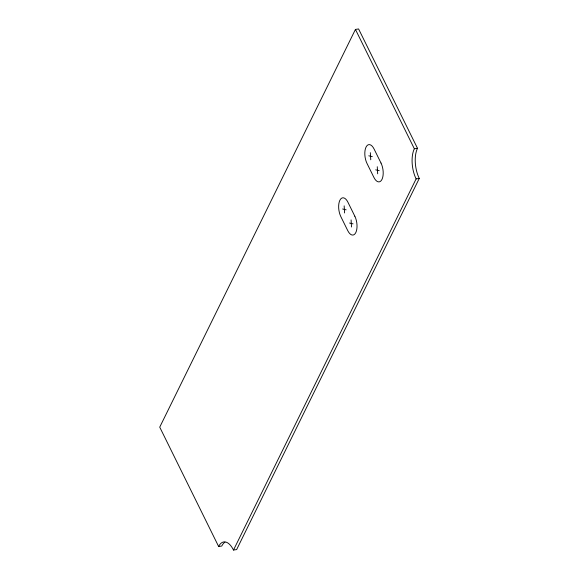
<?xml version="1.0" encoding="UTF-8"?>
<svg xmlns="http://www.w3.org/2000/svg" width="579" height="579" viewBox="0 0 579 579"><rect width="100%" height="100%" fill="white"/><g stroke="black" fill="none" stroke-linecap="round" stroke-linejoin="round"><path stroke-width="0.87" d="M355.441 29.42L159.732 427.15L218.638 546.496A21.647 10.198 81.5 0 1 233.496 550.05L236.645 549.58L419.268 178.448A21.647 10.198 81.5 0 1 417.495 148.296L358.589 28.95L355.441 29.42L414.347 148.767A21.647 10.198 81.5 0 0 416.12 178.911L233.496 550.05M414.347 148.767L417.495 148.296M416.12 178.911L419.268 178.448M218.638 546.496L221.786 546.026A21.647 10.198 81.5 0 1 224.927 542.219M368.794 155.809L372.297 156.641M375.72 169.85L379.223 170.682M342.623 208.99L346.126 209.83M349.55 223.031L353.052 223.87M377.262 166.716L377.682 173.816M370.336 152.675L370.755 159.775M351.091 219.897L351.511 227.004M344.165 205.856L344.585 212.963M381.018 163.061L374.085 149.02A11.725 5.522 81.5 0 0 366.037 147.095A11.725 5.522 81.5 0 0 366.999 163.43L373.933 177.471A11.725 5.522 81.5 0 0 381.981 179.396A11.725 5.522 81.5 0 0 381.018 163.061M354.847 216.249L347.914 202.209A11.725 5.522 81.5 0 0 339.866 200.283A11.725 5.522 81.5 0 0 340.828 216.611L347.762 230.652A11.725 5.522 81.5 0 0 355.81 232.577A11.725 5.522 81.5 0 0 354.847 216.249"/></g></svg>
